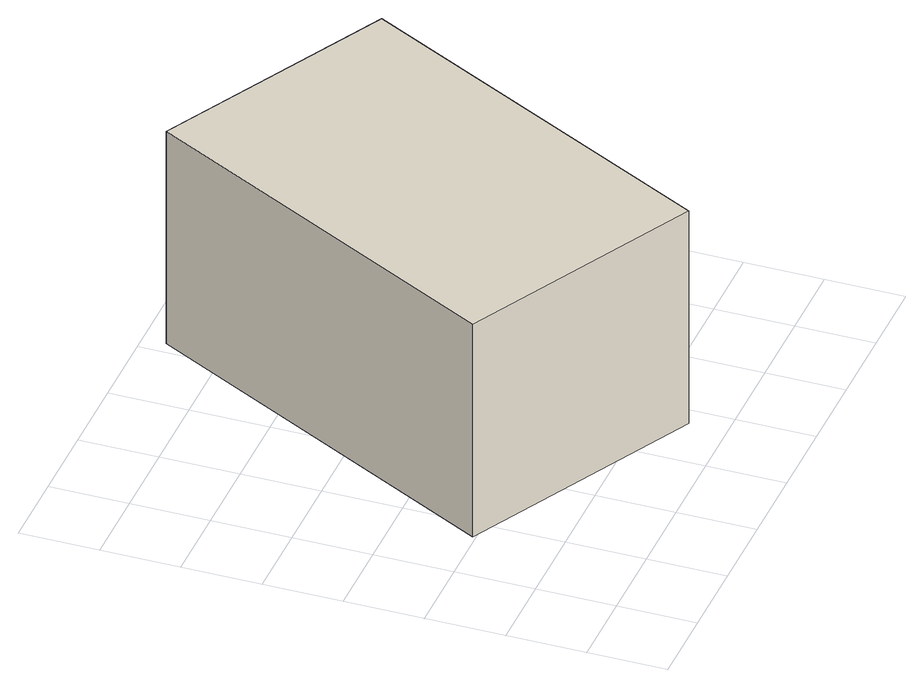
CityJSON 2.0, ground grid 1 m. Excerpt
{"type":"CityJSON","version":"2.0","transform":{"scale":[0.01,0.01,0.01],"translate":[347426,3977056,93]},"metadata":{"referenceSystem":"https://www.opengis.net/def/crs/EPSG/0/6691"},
"CityObjects":{
"building1":{"type":"Building","attributes":{"土砂災害警戒区域.現象区分":"1","土砂災害警戒区域.区域区分":"1","measuredHeight":3},"geometry":[{"type":"Solid","lod":"1","boundaries":[[[[0,1,2,3]],[[2,4,5,3]],[[1,6,4,2]],[[0,7,6,1]],[[3,5,7,0]],[[4,6,7,5]]]]}]}
},
"vertices":[
[617,515,3],[375,48,3],[74,204,3],[318,671,3],[74,204,303],[318,671,303],[375,48,303],[617,515,303]
]}
